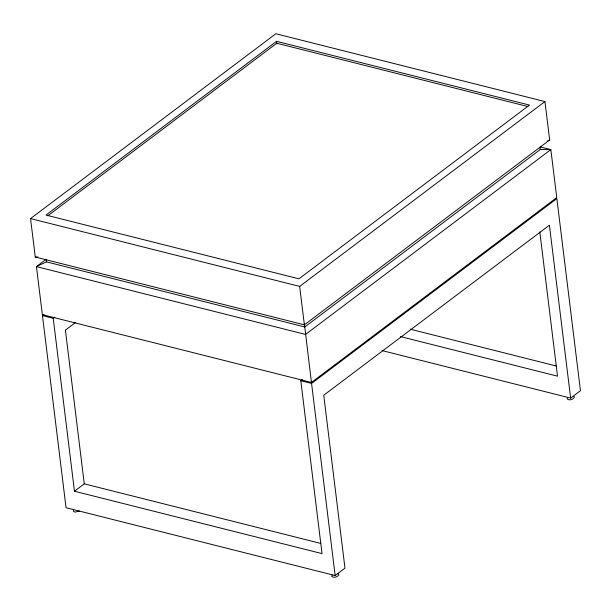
<?xml version="1.0" encoding="UTF-8"?>
<svg xmlns="http://www.w3.org/2000/svg" width="611" height="611" viewBox="0 0 611 611"><rect width="100%" height="100%" fill="white"/><g stroke="black" fill="none" stroke-linecap="round" stroke-linejoin="round"><path stroke-width="0.92" d="M73.45 510.361L73.381 511.315L74.993 512.125L79.407 511.017M567.275 398.028L567.199 398.983C569.223 400.74 573.347 399.594 574.393 397.173L573.973 396.34M332.185 574.959L331.72 576.425C333.743 578.189 337.868 577.036 338.906 574.623L337.936 573.508M30.55 218.585L275.844 33.742L544.951 101.563L549.663 139.988L304.37 324.831L35.27 257.01L30.55 218.585L299.657 286.406L544.951 101.563M276.554 41.327L45.985 215.072L298.939 278.822L529.516 105.077L276.554 41.327L276.875 43.946M47.742 215.843L276.791 43.244L527.904 106.528M46.352 259.148L36.446 266.61L42.342 314.642L311.45 382.463L556.743 197.628L550.847 149.596L540.674 147.03M381.99 350.554L570.636 398.097L549.411 225.192L323.738 395.241L344.971 568.154L335.156 575.547L66.049 507.726L42.465 315.604L43.984 314.459M42.465 315.604L53.226 318.316L54.753 317.17M75.306 322.669L65.4 330.139L84.272 483.828L74.458 491.229L53.226 318.316M540.261 149.535L304.782 326.977L46.444 261.867L36.446 266.61L305.553 334.431L550.847 149.596L540.261 149.535L539.971 147.129M74.458 491.229L322.035 553.619L300.803 380.714L302.33 379.561M300.803 380.714L311.572 383.425L556.858 198.583L580.45 390.704L570.636 398.097M547.166 141.172L549.663 139.988M35.27 257.01L37.913 257.025M410.279 329.199L556.239 365.989M400.472 336.592L557.515 376.177L539.803 231.905M84.272 483.828L320.76 543.431M304.385 323.777L311.45 382.463M299.657 286.406L304.37 324.831M311.572 383.425L335.156 575.547M46.146 259.469L46.444 261.867"/></g></svg>
